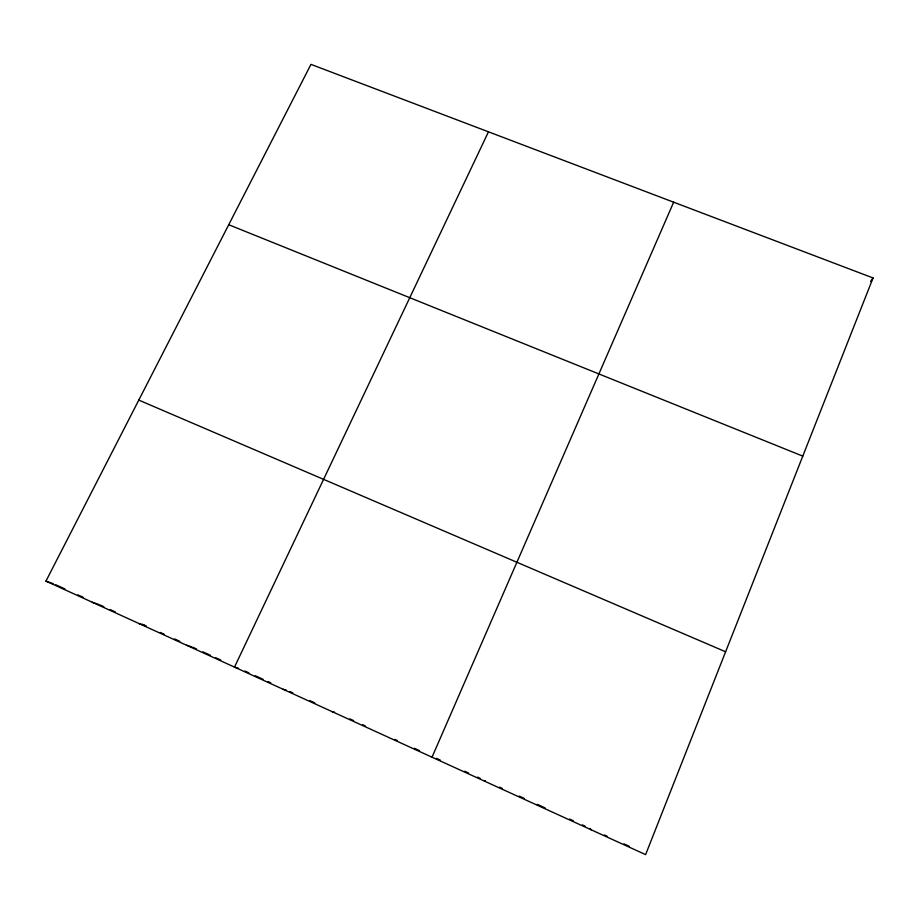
<?xml version="1.0" encoding="UTF-8"?>
<svg xmlns="http://www.w3.org/2000/svg" width="919" height="919" viewBox="0 0 919 919"><rect width="100%" height="100%" fill="white"/><g stroke="black" fill="none" stroke-linecap="round" stroke-linejoin="round"><path stroke-width="1.38" d="M873.05 277.963L645.609 854.624L45.95 581.118L310.967 64.376L873.05 277.963L870.557 281.444M432.022 757.21L673.661 202.191M488.471 131.819L234.494 667.114L238.48 668.308M484.428 781.116L485.301 780.645M332.104 711.639L334.505 712.168M283.018 689.25L286.36 690.146M186.546 645.241L191.451 646.815M139.137 623.622L146.075 625.954L142.238 624.208M92.279 602.255L98.712 604.495M45.95 581.118L53.222 583.737M228.728 224.73L802.781 456.123M138.78 400.098L725.608 651.778M55.737 584.76L64.858 588.918M77.874 594.857L83.078 597.235M99.999 604.943L103.836 606.701M110.246 609.619L115.357 611.951M160.32 632.456L164.202 634.225M174.553 638.946L179.733 641.301M192.68 647.206L196.505 648.952M202.869 651.858L210.508 655.339M215.609 657.659L220.698 659.991M244.959 671.054L248.831 672.811M255.275 675.752L263.006 679.279M268.153 681.622L270.737 682.806M290.094 691.628L292.702 692.811M309.634 700.542L314.849 702.92M349.829 718.865L353.677 720.622M362.66 724.723L365.234 725.895M394.883 739.416L397.479 740.599M414.366 748.296L419.558 750.662M436.41 758.347L440.27 760.116M464.715 771.259L468.575 773.017M477.581 777.118L480.155 778.301M499.614 787.169L502.222 788.364M519.155 796.084L524.358 798.45M545.093 807.916L537.374 804.389L537.489 805.32M569.527 819.047L573.387 820.805M582.382 824.917L584.955 826.089M604.415 834.957L607.022 836.152M623.944 843.872L629.147 846.238M590.101 828.433L591.216 829.823"/></g></svg>
